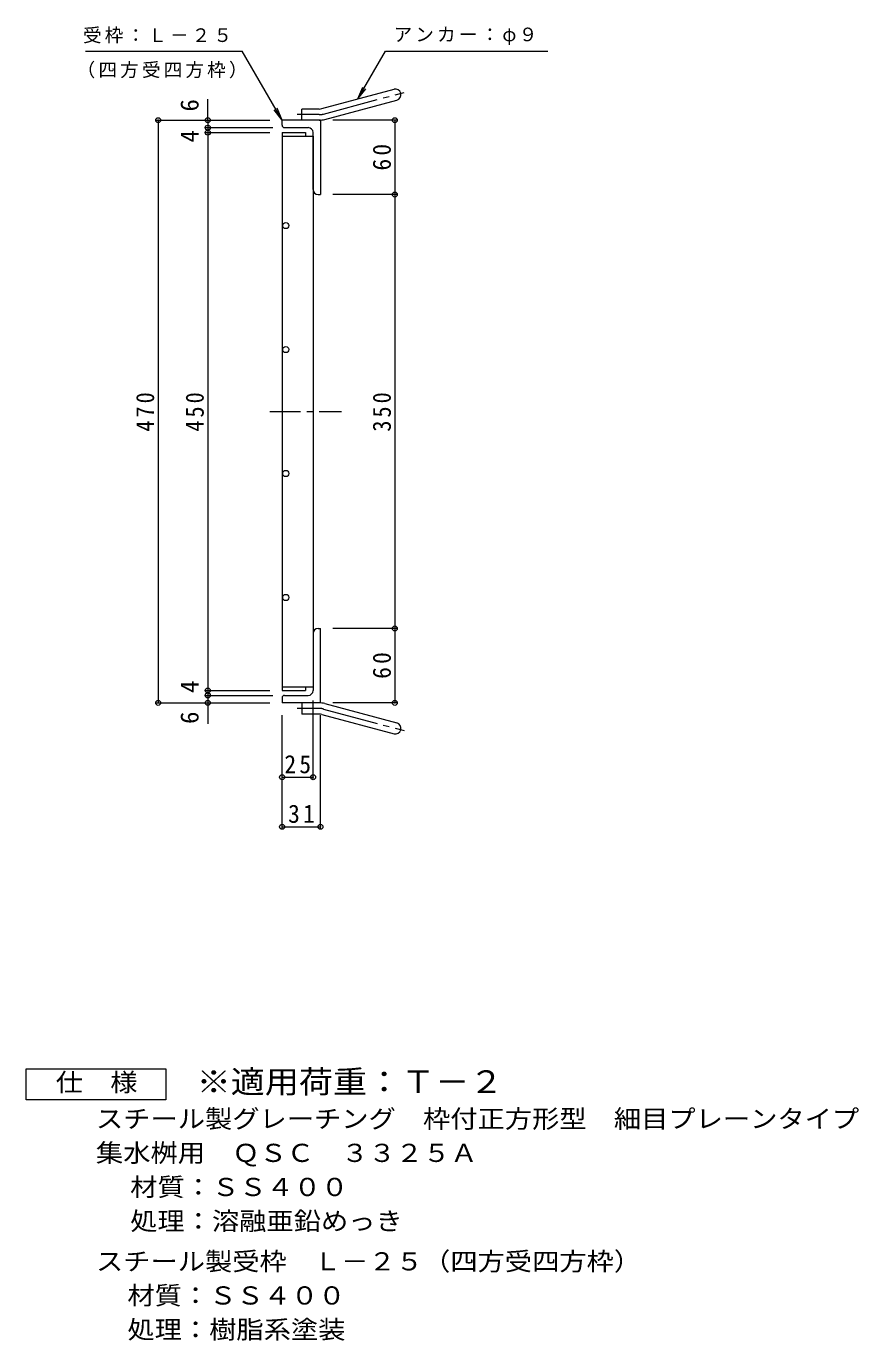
# Model space of a CAD drawing. Units: millimetres at full size, sheet at 1:5. Extents: x -592 to 910, y -685 to 652.
# Drawn here: x 238 to 910, y -522 to 538 of the extents above; entities that cross this region are included whole.
import ezdxf
from ezdxf.enums import TextEntityAlignment as Align

# ---------------------------------------------------------------- set-up
doc = ezdxf.new("R2010")
doc.units = ezdxf.units.MM
doc.header["$LTSCALE"] = 5
doc.header["$PDMODE"] = 32
doc.header["$PDSIZE"] = 4
doc.linetypes.add('CHAIN1', pattern=[8, 5, -1, 1, -1])
doc.linetypes.add('CHAIN2', pattern=[12, 9, -1, 1, -1])
for name, color, linetype, lineweight in [('E-1', 2, 'Continuous', 9), ('E-2', 3, 'Continuous', 9), ('E-4', 7, 'Continuous', 9), ('E-5', 7, 'Continuous', 9)]:
    doc.layers.add(name, color=color, linetype=linetype, lineweight=lineweight)
doc.layers.add('F-5_F-5ﾚｲﾔ', color=2, linetype='Continuous')
doc.styles.add('ＭＳ ゴシック', font='')
doc.styles.get('ＭＳ ゴシック').set_extended_font_data('MS Gothic')

msp = doc.modelspace()

# ---------------------------------------------------------------- linework, layer by layer
at = {"layer": 'E-1'}
for p, q in [((476.732, 471.417), (534.922, 487.009)), ((479.061, 462.724), (537.252, 478.316)), ((460.587, 462.11), (460.587, 471.11)), ((474.402, 471.11), (460.587, 471.11)), ((475.587, 462.11), (444.587, 462.11)), ((444.587, 458.11), (444.587, 462.11)), ((446.587, 456.11), (465.587, 456.11)), ((475.587, 462.11), (475.587, 402.11)), ((469.587, 406.11), (469.587, 452.11)), ((473.587, 402.11), (475.587, 402.11)), ((469.587, 48.11), (469.587, 2.11)), ((473.587, 52.11), (475.587, 52.11)), ((475.587, -7.89), (475.587, 52.11)), ((444.587, -3.89), (444.587, -7.89)), ((475.587, -7.89), (444.587, -7.89)), ((446.587, -1.89), (465.587, -1.89)), ((460.587, -7.89), (460.587, -16.89)), ((479.061, -8.504), (537.252, -24.096)), ((474.402, -16.89), (460.587, -16.89)), ((476.732, -17.197), (534.922, -32.789))]:
    msp.add_line(p, q, dxfattribs=at)
at = {"layer": 'E-1', "linetype": 'CHAIN2'}
for p, q in [((477.896, 467.07), (543.063, 484.532)), ((474.402, 466.61), (456.782, 466.61)), ((474.402, -12.39), (456.782, -12.39)), ((477.896, -12.85), (543.063, -30.312))]:
    msp.add_line(p, q, dxfattribs=at)
at = {"layer": 'E-1'}
for centre, radius, start, end in [((536.087, 482.663), 4.5, 285.00014, 104.99991), ((474.402, 480.11), 9, 270, 285.00002), ((446.587, 458.11), 2, 180, 270), ((465.587, 452.11), 4, 0, 90), ((474.402, 480.11), 18, 270, 285), ((473.587, 406.11), 4, 180, 270), ((473.587, 48.11), 4, 90, 180), ((465.587, 2.11), 4, 270, 0), ((446.587, -3.89), 2, 90, 180), ((474.402, -25.89), 18, 75, 90), ((474.402, -25.89), 9, 74.99998, 90), ((536.087, -28.443), 4.5, 255.00009, 74.99986)]:
    msp.add_arc(centre, radius, start, end, dxfattribs=at)
at = {"layer": 'E-1', "linetype": 'CHAIN2'}
for centre, start, end in [((474.402, 480.11), 270, 284.99995), ((474.402, -25.89), 75.00005, 90)]:
    msp.add_arc(centre, 13.5, start, end, dxfattribs=at)
at = {"layer": 'E-2'}
for p, q in [((444.587, 452.11), (444.587, 2.11)), ((444.587, 5.11), (469.587, 5.11)), ((444.587, 2.11), (463.587, 2.11)), ((463.587, 5.11), (463.587, 2.11))]:
    msp.add_line(p, q, dxfattribs=at)
at = {"layer": 'E-2', "linetype": 'CHAIN1'}
msp.add_line((434.587, 227.11), (492.587, 227.11), dxfattribs=at)
at = {"layer": 'E-2'}
for points in [[(444.587, 452.11), (463.587, 452.11), (463.587, 449.11)], [(444.587, 449.11), (469.587, 449.11), (469.587, 5.11)]]:
    msp.add_lwpolyline(points, dxfattribs=at)
for centre in [(447.587, 377.111), (447.587, 277.111), (447.587, 177.111), (447.587, 77.111)]:
    msp.add_circle(centre, 2.5, dxfattribs=at)
at = {"layer": 'E-4'}
for p, q in [((384.587, 462.11), (384.587, 479.11)), ((343.087, 462.11), (434.587, 462.11)), ((344.587, 462.11), (344.587, -7.89)), ((383.087, 456.11), (437.087, 456.11)), ((384.587, 462.11), (384.587, 456.11)), ((384.587, 456.11), (384.587, 452.11)), ((537.087, 462.11), (485.587, 462.11)), ((535.587, 462.11), (535.587, 402.111)), ((383.087, 452.11), (434.587, 452.11)), ((384.587, 452.11), (384.587, 2.11)), ((537.087, 402.111), (485.587, 402.111)), ((535.587, 402.111), (535.587, 52.11)), ((537.087, 52.11), (485.587, 52.11)), ((535.587, 52.11), (535.587, -7.89)), ((383.087, 2.11), (434.587, 2.11)), ((384.587, 2.11), (384.587, -1.89)), ((343.087, -7.89), (434.587, -7.89)), ((383.087, -1.89), (437.087, -1.89)), ((384.587, -1.89), (384.587, -7.89)), ((384.587, -7.89), (384.587, -24.89)), ((469.587, -69.39), (469.587, -5.89)), ((537.087, -7.89), (485.587, -7.89)), ((444.587, -109.39), (444.587, -17.89)), ((475.588, -109.39), (475.588, -17.89)), ((444.587, -67.89), (469.587, -67.89)), ((444.587, -107.89), (475.588, -107.89))]:
    msp.add_line(p, q, dxfattribs=at)
at = {"layer": 'E-4', "color": 2}
msp.add_lwpolyline([(238.155, -328.159), (238.155, -303.159), (350.655, -303.159), (350.655, -328.159)], close=True, dxfattribs=at)
at = {"layer": 'E-4'}
for p in [(344.587, 462.11), (384.587, 462.11), (384.587, 456.11), (535.587, 462.11), (384.587, 452.11), (535.587, 402.111), (535.587, 52.11), (384.587, 2.11), (384.587, -1.89), (344.587, -7.89), (384.587, -7.89), (535.587, -7.89), (444.587, -67.89), (469.587, -67.89), (444.587, -107.89), (475.588, -107.89)]:
    msp.add_point(p, dxfattribs=at)
at = {"layer": 'E-5'}
for p, q in [((285.894, 517.672), (412.509, 517.672)), ((444.587, 462.11), (412.509, 517.672)), ((505.827, 479.213), (528.031, 517.672)), ((528.031, 517.672), (658.97, 517.672)), ((505.827, 479.213), (509.813, 488.837)), ((505.827, 479.213), (512.168, 487.477)), ((444.587, 462.11), (438.246, 470.374)), ((444.587, 462.11), (440.601, 471.734))]:
    msp.add_line(p, q, dxfattribs=at)

# ---------------------------------------------------------------- texts
at = {"layer": 'E-4', "color": 2, "style": 'ＭＳ ゴシック'}
for s, p in [('6', (381.587, 469.11)), ('4', (381.587, 444.11)), ('4', (381.587, 0.11)), ('6', (381.587, -24.89))]:
    msp.add_text(s, height=14.66, rotation=90, dxfattribs=at).set_placement(p, align=Align.BOTTOM_LEFT)
at = {"layer": 'E-4', "color": 2, "style": 'ＭＳ ゴシック', "width": 1.1}
for s, p in [('仕\u3000様', (261.905, -325.659)), ('スチール製グレーチング\u3000枠付正方形型\u3000細目プレーンタイプ', (294.405, -355.119)), ('集水桝用\u3000ＱＳＣ\u3000３３２５Ａ', (294.405, -382.62)), ('材質：ＳＳ４００', (322.011, -410.118)), ('処理：溶融亜鉛めっき', (322.011, -437.619)), ('スチール製受枠\u3000Ｌ－２５（四方受四方枠）', (294.405, -470.119)), ('材質：ＳＳ４００', (319.762, -497.619)), ('処理：樹脂系塗装', (319.762, -525.119))]:
    msp.add_text(s, height=14.66, dxfattribs=at).set_placement(p, align=Align.BOTTOM_LEFT)
at = {"layer": 'E-4', "color": 2, "char_height": 14.66, "attachment_point": 7, "rotation": 90, "style": 'ＭＳ ゴシック'}
for s, insert in [('\\T1.27;\\W0.95;60', (532.587, 421.485)), ('\\T1.27;\\W0.9;470', (341.587, 210.86)), ('\\T1.27;\\W0.9;450', (381.587, 210.86)), ('\\T1.27;\\W0.9;350', (532.587, 210.86)), ('\\T1.27;\\W0.95;60', (532.587, 11.485))]:
    msp.add_mtext(s, dxfattribs=dict(at, insert=insert))
at = {"layer": 'E-4', "color": 2, "char_height": 14.66, "attachment_point": 7, "style": 'ＭＳ ゴシック'}
for s, insert in [('\\T1.27;\\W0.95;25', (446.462, -64.89)), ('\\T1.27;\\W0.95;31', (449.462, -104.89))]:
    msp.add_mtext(s, dxfattribs=dict(at, insert=insert))
at = {"layer": 'E-5', "char_height": 11, "attachment_point": 7, "style": 'ＭＳ ゴシック'}
for s, insert in [('\\T1.17;受枠：Ｌ－２５', (283.903, 523.986)), ('\\T1.17;アンカー：φ９', (534.561, 522.785)), ('\\T1.17;（四方受四方枠）', (278.815, 495.8))]:
    msp.add_mtext(s, dxfattribs=dict(at, insert=insert))
at = {"layer": 'F-5_F-5ﾚｲﾔ', "color": 3, "style": 'ＭＳ ゴシック', "width": 1.1}
msp.add_text('※適用荷重：Ｔ－２', height=18.33, dxfattribs=at).set_placement((375.655, -328.159), align=Align.BOTTOM_LEFT)

doc.saveas('drawing.dxf')
